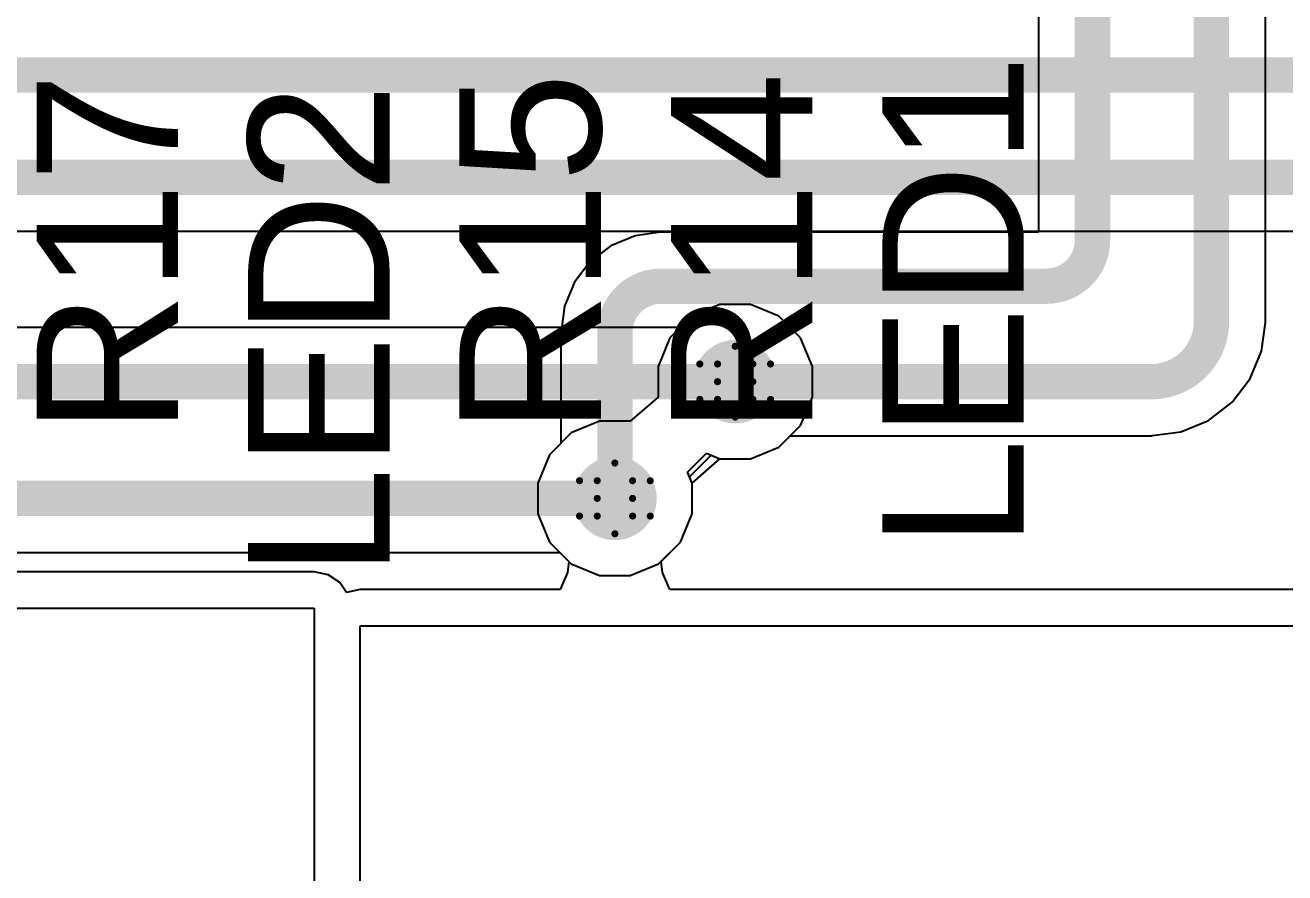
# Model space of a CAD drawing. Header units: inches. Extents: x 24 to 500, y 68 to 269.
# Drawn here: x 344.76 to 353.81, y 127.26 to 133.34 of the extents above; entities that cross this region are included whole.
import ezdxf

# ---------------------------------------------------------------- set-up
doc = ezdxf.new("R2010")
doc.units = ezdxf.units.IN
for name, color, linetype in [('Bottom Layer', 5, 'Continuous'), ('Drill Drawing', 1, 'Continuous'), ('Layer 1', 16, 'Continuous'), ('Layer 2', 76, 'Continuous'), ('Top Layer', 1, 'Continuous'), ('Top Overlay', 2, 'Continuous'), ('Via Holes', 16, 'Continuous')]:
    doc.layers.add(name, color=color, linetype=linetype)
doc.styles.add('Arial', font='', dxfattribs={"height": 0.2})
doc.styles.get('Arial').set_extended_font_data('Arial')

msp = doc.modelspace()

# ---------------------------------------------------------------- hatches: boundary and pattern name
at = {"layer": 'Bottom Layer'}
h = msp.add_hatch(color=5, dxfattribs=at)
edge = h.paths.add_edge_path()
edge.add_arc((349.8596, 130.7846), 0.3, 0, 360)
h = msp.add_hatch(color=5, dxfattribs=at)
edge = h.paths.add_edge_path()
edge.add_arc((348.996, 129.9464), 0.3, 0, 360)
at = {"layer": 'Layer 1'}
h = msp.add_hatch(color=16, dxfattribs=at)
edge = h.paths.add_edge_path()
edge.add_arc((349.8596, 130.7846), 0.3, 0, 360)
h = msp.add_hatch(color=16, dxfattribs=at)
edge = h.paths.add_edge_path()
edge.add_arc((348.996, 129.9464), 0.3, 0, 360)
at = {"layer": 'Layer 2'}
h = msp.add_hatch(color=76, dxfattribs=at)
edge = h.paths.add_edge_path()
edge.add_arc((349.8596, 130.7846), 0.3, 0, 360)
h = msp.add_hatch(color=76, dxfattribs=at)
edge = h.paths.add_edge_path()
edge.add_arc((348.996, 129.9464), 0.3, 0, 360)
at = {"layer": 'Top Layer'}
h = msp.add_hatch(color=1, dxfattribs=at)
edge = h.paths.add_edge_path()
edge.add_arc((349.8596, 130.7846), 0.3, 0, 360)
h = msp.add_hatch(color=1, dxfattribs=at)
edge = h.paths.add_edge_path()
edge.add_arc((348.996, 129.9464), 0.3, 0, 360)
at = {"layer": 'Via Holes'}
h = msp.add_hatch(color=7, dxfattribs=at)
edge = h.paths.add_edge_path()
edge.add_arc((349.8596, 130.7846), 0.15, 0, 360)
h = msp.add_hatch(color=7, dxfattribs=at)
edge = h.paths.add_edge_path()
edge.add_arc((348.996, 129.9464), 0.15, 0, 360)

# ---------------------------------------------------------------- linework, layer by layer
at = {"layer": 'Bottom Layer'}
for p, q in [((352.0365, 133.516), (352.0365, 131.8589)), ((353.6677, 131.2164), (353.6677, 133.5158)), ((349.1405, 131.8331), (348.9675, 131.7614)), ((349.3065, 131.8549), (349.1405, 131.8331)), ((349.3262, 131.8589), (349.3065, 131.8549)), ((352.0365, 131.8589), (349.3262, 131.8589)), ((348.9675, 131.7614), (348.819, 131.6474)), ((348.819, 131.6474), (348.705, 131.4989)), ((348.705, 131.4989), (348.6333, 131.3259)), ((348.6333, 131.3259), (348.6115, 131.1599)), ((348.6115, 131.1599), (348.6075, 131.1402)), ((353.6393, 131.0042), (353.6663, 131.2097)), ((353.6663, 131.2097), (353.6677, 131.2164)), ((348.6075, 131.1402), (348.6075, 130.3414)), ((353.5574, 130.8065), (353.6393, 131.0042)), ((353.4271, 130.6367), (353.5574, 130.8065)), ((353.2573, 130.5064), (353.4271, 130.6367)), ((352.8541, 130.3975), (353.0596, 130.4245)), ((353.0596, 130.4245), (353.2573, 130.5064)), ((348.6075, 130.3414), (348.5263, 130.2602)), ((350.1734, 130.3149), (350.2546, 130.3961)), ((350.2546, 130.3961), (352.8474, 130.3961)), ((352.8474, 130.3961), (352.8541, 130.3975)), ((348.5263, 130.2602), (348.442, 130.0566)), ((349.5316, 130.1011), (349.6869, 130.2565)), ((349.6869, 130.2565), (349.7494, 130.2306)), ((349.9698, 130.2306), (350.1734, 130.3149)), ((349.7494, 130.2306), (349.9698, 130.2306)), ((348.442, 130.0566), (348.442, 129.8362)), ((349.55, 130.0566), (349.5316, 130.1011)), ((349.55, 129.8362), (349.55, 130.0566)), ((348.442, 129.8362), (348.5263, 129.6326)), ((349.4657, 129.6326), (349.55, 129.8362)), ((348.5263, 129.6326), (348.665, 129.494)), ((349.327, 129.494), (349.4657, 129.6326)), ((348.665, 129.494), (348.6554, 129.414)), ((349.3366, 129.414), (349.327, 129.494)), ((346.837, 129.418), (342.2764, 129.418)), ((346.9361, 129.3983), (346.837, 129.418)), ((347.0201, 129.3421), (346.9361, 129.3983)), ((347.0677, 129.271), (347.0201, 129.3421)), ((348.6554, 129.414), (348.6027, 129.291)), ((349.3893, 129.291), (349.3366, 129.414)), ((347.0681, 129.2713), (347.0677, 129.271)), ((347.1672, 129.291), (347.0681, 129.2713)), ((348.6027, 129.291), (347.1672, 129.291)), ((355.0919, 129.291), (349.3893, 129.291)), ((342.2764, 129.159), (346.837, 129.159)), ((346.837, 129.159), (346.837, 117.094)), ((347.1672, 117.475), (347.1672, 129.032)), ((347.1672, 129.032), (355.1619, 129.032))]:
    msp.add_line(p, q, dxfattribs=at)
for points in [[(352.425, 131.8006, 0.254, 0.254, 0), (352.425, 133.9108, 0.254, 0.254, 0)], [(353.2792, 131.2164, 0.254, 0.254, 0), (353.2792, 133.9108, 0.254, 0.254, 0)], [(352.425, 131.8006, 0.254, 0.254, -0.414214), (352.0948, 131.4704, 0.254, 0.254, 0)], [(348.996, 131.1402, 0.254, 0.254, -0.414214), (349.3262, 131.4704, 0.254, 0.254, 0)], [(349.3262, 131.4704, 0.254, 0.254, 0), (352.0948, 131.4704, 0.254, 0.254, 0)], [(353.2792, 131.2164, 0.254, 0.254, -0.414214), (352.8474, 130.7846, 0.254, 0.254, 0)], [(348.996, 129.9464, 0.254, 0.254, 0), (348.996, 131.1402, 0.254, 0.254, 0)], [(349.8596, 130.7846, 0.254, 0.254, 0), (352.8474, 130.7846, 0.254, 0.254, 0)]]:
    msp.add_lwpolyline(points, format="xyseb", dxfattribs=at)
for points in [[(352.3615, 131.8006, 0.127, 0.127, 1), (352.4885, 131.8006, 0.127, 0.127, 1)], [(352.3615, 131.8006, 0.127, 0.127, 1), (352.4885, 131.8006, 0.127, 0.127, 1)], [(349.2627, 131.4704, 0.127, 0.127, 1), (349.3897, 131.4704, 0.127, 0.127, 1)], [(349.2627, 131.4704, 0.127, 0.127, 1), (349.3897, 131.4704, 0.127, 0.127, 1)], [(352.0313, 131.4704, 0.127, 0.127, 1), (352.1583, 131.4704, 0.127, 0.127, 1)], [(352.0313, 131.4704, 0.127, 0.127, 1), (352.1583, 131.4704, 0.127, 0.127, 1)], [(353.2157, 131.2164, 0.127, 0.127, 1), (353.3427, 131.2164, 0.127, 0.127, 1)], [(353.2157, 131.2164, 0.127, 0.127, 1), (353.3427, 131.2164, 0.127, 0.127, 1)], [(348.9325, 131.1402, 0.127, 0.127, 1), (349.0595, 131.1402, 0.127, 0.127, 1)], [(348.9325, 131.1402, 0.127, 0.127, 1), (349.0595, 131.1402, 0.127, 0.127, 1)], [(349.7961, 130.7846, 0.127, 0.127, 1), (349.9231, 130.7846, 0.127, 0.127, 1)], [(352.7839, 130.7846, 0.127, 0.127, 1), (352.9109, 130.7846, 0.127, 0.127, 1)], [(352.7839, 130.7846, 0.127, 0.127, 1), (352.9109, 130.7846, 0.127, 0.127, 1)], [(348.9325, 129.9464, 0.127, 0.127, 1), (349.0595, 129.9464, 0.127, 0.127, 1)]]:
    msp.add_lwpolyline(points, format="xyseb", close=True, dxfattribs=at)
at = {"layer": 'Drill Drawing'}
for points in [[(349.7326, 130.9116, 0.0508, 0.0508, 0), (349.8596, 131.0386, 0.0508, 0.0508, 0)], [(349.8596, 131.0386, 0.0508, 0.0508, 0), (349.9866, 130.9116, 0.0508, 0.0508, 0)], [(349.6056, 130.9116, 0.0508, 0.0508, 0), (349.7326, 130.7846, 0.0508, 0.0508, 0)], [(349.6056, 130.9116, 0.0508, 0.0508, 0), (349.7326, 130.9116, 0.0508, 0.0508, 0)], [(349.9866, 130.9116, 0.0508, 0.0508, 0), (350.1136, 130.9116, 0.0508, 0.0508, 0)], [(349.9866, 130.7846, 0.0508, 0.0508, 0), (350.1136, 130.9116, 0.0508, 0.0508, 0)], [(349.6056, 130.6576, 0.0508, 0.0508, 0), (349.7326, 130.7846, 0.0508, 0.0508, 0)], [(349.9866, 130.7846, 0.0508, 0.0508, 0), (350.1136, 130.6576, 0.0508, 0.0508, 0)], [(349.6056, 130.6576, 0.0508, 0.0508, 0), (349.7326, 130.6576, 0.0508, 0.0508, 0)], [(349.7326, 130.6576, 0.0508, 0.0508, 0), (349.8596, 130.5306, 0.0508, 0.0508, 0)], [(349.8596, 130.5306, 0.0508, 0.0508, 0), (349.9866, 130.6576, 0.0508, 0.0508, 0)], [(349.9866, 130.6576, 0.0508, 0.0508, 0), (350.1136, 130.6576, 0.0508, 0.0508, 0)], [(348.869, 130.0734, 0.0508, 0.0508, 0), (348.996, 130.2004, 0.0508, 0.0508, 0)], [(348.996, 130.2004, 0.0508, 0.0508, 0), (349.123, 130.0734, 0.0508, 0.0508, 0)], [(348.742, 130.0734, 0.0508, 0.0508, 0), (348.869, 129.9464, 0.0508, 0.0508, 0)], [(348.742, 130.0734, 0.0508, 0.0508, 0), (348.869, 130.0734, 0.0508, 0.0508, 0)], [(349.123, 130.0734, 0.0508, 0.0508, 0), (349.25, 130.0734, 0.0508, 0.0508, 0)], [(349.123, 129.9464, 0.0508, 0.0508, 0), (349.25, 130.0734, 0.0508, 0.0508, 0)], [(348.742, 129.8194, 0.0508, 0.0508, 0), (348.869, 129.9464, 0.0508, 0.0508, 0)], [(349.123, 129.9464, 0.0508, 0.0508, 0), (349.25, 129.8194, 0.0508, 0.0508, 0)], [(348.742, 129.8194, 0.0508, 0.0508, 0), (348.869, 129.8194, 0.0508, 0.0508, 0)], [(348.869, 129.8194, 0.0508, 0.0508, 0), (348.996, 129.6924, 0.0508, 0.0508, 0)], [(348.996, 129.6924, 0.0508, 0.0508, 0), (349.123, 129.8194, 0.0508, 0.0508, 0)], [(349.123, 129.8194, 0.0508, 0.0508, 0), (349.25, 129.8194, 0.0508, 0.0508, 0)]]:
    msp.add_lwpolyline(points, format="xyseb", dxfattribs=at)
for points in [[(349.8469, 131.0386, 0.0254, 0.0254, 1), (349.8723, 131.0386, 0.0254, 0.0254, 1)], [(349.8469, 131.0386, 0.0254, 0.0254, 1), (349.8723, 131.0386, 0.0254, 0.0254, 1)], [(349.5929, 130.9116, 0.0254, 0.0254, 1), (349.6183, 130.9116, 0.0254, 0.0254, 1)], [(349.5929, 130.9116, 0.0254, 0.0254, 1), (349.6183, 130.9116, 0.0254, 0.0254, 1)], [(349.7199, 130.9116, 0.0254, 0.0254, 1), (349.7453, 130.9116, 0.0254, 0.0254, 1)], [(349.7199, 130.9116, 0.0254, 0.0254, 1), (349.7453, 130.9116, 0.0254, 0.0254, 1)], [(349.9739, 130.9116, 0.0254, 0.0254, 1), (349.9993, 130.9116, 0.0254, 0.0254, 1)], [(349.9739, 130.9116, 0.0254, 0.0254, 1), (349.9993, 130.9116, 0.0254, 0.0254, 1)], [(350.1009, 130.9116, 0.0254, 0.0254, 1), (350.1263, 130.9116, 0.0254, 0.0254, 1)], [(350.1009, 130.9116, 0.0254, 0.0254, 1), (350.1263, 130.9116, 0.0254, 0.0254, 1)], [(349.7199, 130.7846, 0.0254, 0.0254, 1), (349.7453, 130.7846, 0.0254, 0.0254, 1)], [(349.7199, 130.7846, 0.0254, 0.0254, 1), (349.7453, 130.7846, 0.0254, 0.0254, 1)], [(349.9739, 130.7846, 0.0254, 0.0254, 1), (349.9993, 130.7846, 0.0254, 0.0254, 1)], [(349.9739, 130.7846, 0.0254, 0.0254, 1), (349.9993, 130.7846, 0.0254, 0.0254, 1)], [(349.5929, 130.6576, 0.0254, 0.0254, 1), (349.6183, 130.6576, 0.0254, 0.0254, 1)], [(349.5929, 130.6576, 0.0254, 0.0254, 1), (349.6183, 130.6576, 0.0254, 0.0254, 1)], [(349.7199, 130.6576, 0.0254, 0.0254, 1), (349.7453, 130.6576, 0.0254, 0.0254, 1)], [(349.7199, 130.6576, 0.0254, 0.0254, 1), (349.7453, 130.6576, 0.0254, 0.0254, 1)], [(349.9739, 130.6576, 0.0254, 0.0254, 1), (349.9993, 130.6576, 0.0254, 0.0254, 1)], [(349.9739, 130.6576, 0.0254, 0.0254, 1), (349.9993, 130.6576, 0.0254, 0.0254, 1)], [(350.1009, 130.6576, 0.0254, 0.0254, 1), (350.1263, 130.6576, 0.0254, 0.0254, 1)], [(350.1009, 130.6576, 0.0254, 0.0254, 1), (350.1263, 130.6576, 0.0254, 0.0254, 1)], [(349.8469, 130.5306, 0.0254, 0.0254, 1), (349.8723, 130.5306, 0.0254, 0.0254, 1)], [(349.8469, 130.5306, 0.0254, 0.0254, 1), (349.8723, 130.5306, 0.0254, 0.0254, 1)], [(348.9833, 130.2004, 0.0254, 0.0254, 1), (349.0087, 130.2004, 0.0254, 0.0254, 1)], [(348.9833, 130.2004, 0.0254, 0.0254, 1), (349.0087, 130.2004, 0.0254, 0.0254, 1)], [(348.7293, 130.0734, 0.0254, 0.0254, 1), (348.7547, 130.0734, 0.0254, 0.0254, 1)], [(348.7293, 130.0734, 0.0254, 0.0254, 1), (348.7547, 130.0734, 0.0254, 0.0254, 1)], [(348.8563, 130.0734, 0.0254, 0.0254, 1), (348.8817, 130.0734, 0.0254, 0.0254, 1)], [(348.8563, 130.0734, 0.0254, 0.0254, 1), (348.8817, 130.0734, 0.0254, 0.0254, 1)], [(349.1103, 130.0734, 0.0254, 0.0254, 1), (349.1357, 130.0734, 0.0254, 0.0254, 1)], [(349.1103, 130.0734, 0.0254, 0.0254, 1), (349.1357, 130.0734, 0.0254, 0.0254, 1)], [(349.2373, 130.0734, 0.0254, 0.0254, 1), (349.2627, 130.0734, 0.0254, 0.0254, 1)], [(349.2373, 130.0734, 0.0254, 0.0254, 1), (349.2627, 130.0734, 0.0254, 0.0254, 1)], [(348.8563, 129.9464, 0.0254, 0.0254, 1), (348.8817, 129.9464, 0.0254, 0.0254, 1)], [(348.8563, 129.9464, 0.0254, 0.0254, 1), (348.8817, 129.9464, 0.0254, 0.0254, 1)], [(349.1103, 129.9464, 0.0254, 0.0254, 1), (349.1357, 129.9464, 0.0254, 0.0254, 1)], [(349.1103, 129.9464, 0.0254, 0.0254, 1), (349.1357, 129.9464, 0.0254, 0.0254, 1)], [(348.7293, 129.8194, 0.0254, 0.0254, 1), (348.7547, 129.8194, 0.0254, 0.0254, 1)], [(348.7293, 129.8194, 0.0254, 0.0254, 1), (348.7547, 129.8194, 0.0254, 0.0254, 1)], [(348.8563, 129.8194, 0.0254, 0.0254, 1), (348.8817, 129.8194, 0.0254, 0.0254, 1)], [(348.8563, 129.8194, 0.0254, 0.0254, 1), (348.8817, 129.8194, 0.0254, 0.0254, 1)], [(349.1103, 129.8194, 0.0254, 0.0254, 1), (349.1357, 129.8194, 0.0254, 0.0254, 1)], [(349.1103, 129.8194, 0.0254, 0.0254, 1), (349.1357, 129.8194, 0.0254, 0.0254, 1)], [(349.2373, 129.8194, 0.0254, 0.0254, 1), (349.2627, 129.8194, 0.0254, 0.0254, 1)], [(349.2373, 129.8194, 0.0254, 0.0254, 1), (349.2627, 129.8194, 0.0254, 0.0254, 1)], [(348.9833, 129.6924, 0.0254, 0.0254, 1), (349.0087, 129.6924, 0.0254, 0.0254, 1)], [(348.9833, 129.6924, 0.0254, 0.0254, 1), (349.0087, 129.6924, 0.0254, 0.0254, 1)]]:
    msp.add_lwpolyline(points, format="xyseb", close=True, dxfattribs=at)
at = {"layer": 'Layer 1'}
for p, q in [((349.7494, 131.3386), (349.5458, 131.2543)), ((349.9698, 131.3386), (349.7494, 131.3386)), ((350.1734, 131.2543), (349.9698, 131.3386)), ((349.5458, 131.2543), (349.3899, 131.0984)), ((350.3293, 131.0984), (350.1734, 131.2543)), ((349.3899, 131.0984), (349.3056, 130.8948)), ((350.4136, 130.8948), (350.3293, 131.0984)), ((349.3056, 130.8948), (349.3056, 130.6744)), ((350.4136, 130.6744), (350.4136, 130.8948)), ((349.3056, 130.6744), (349.1062, 130.5004)), ((350.3293, 130.4708), (350.4136, 130.6744)), ((348.8858, 130.5004), (348.6822, 130.4161)), ((349.1062, 130.5004), (348.8858, 130.5004)), ((350.1734, 130.3149), (350.3293, 130.4708)), ((348.6822, 130.4161), (348.5263, 130.2602)), ((348.5263, 130.2602), (348.442, 130.0566)), ((349.9698, 130.2306), (350.1734, 130.3149)), ((349.55, 130.0566), (349.7494, 130.2306)), ((349.7494, 130.2306), (349.9698, 130.2306)), ((348.442, 130.0566), (348.442, 129.8362)), ((349.55, 129.8362), (349.55, 130.0566)), ((348.442, 129.8362), (348.5263, 129.6326)), ((349.4657, 129.6326), (349.55, 129.8362)), ((348.5263, 129.6326), (348.6822, 129.4767)), ((349.3098, 129.4767), (349.4657, 129.6326)), ((348.6822, 129.4767), (348.8858, 129.3924)), ((349.1062, 129.3924), (349.3098, 129.4767)), ((348.8858, 129.3924), (349.1062, 129.3924))]:
    msp.add_line(p, q, dxfattribs=at)
at = {"layer": 'Layer 2'}
for p, q in [((349.7494, 131.3386), (349.5458, 131.2543)), ((349.9698, 131.3386), (349.7494, 131.3386)), ((350.1734, 131.2543), (349.9698, 131.3386)), ((349.5458, 131.2543), (349.3899, 131.0984)), ((350.3293, 131.0984), (350.1734, 131.2543)), ((349.3899, 131.0984), (349.3056, 130.8948)), ((350.4136, 130.8948), (350.3293, 131.0984)), ((349.3056, 130.8948), (349.3056, 130.6744)), ((350.4136, 130.6744), (350.4136, 130.8948)), ((349.3056, 130.6744), (349.1062, 130.5004)), ((350.3293, 130.4708), (350.4136, 130.6744)), ((348.8858, 130.5004), (348.6822, 130.4161)), ((349.1062, 130.5004), (348.8858, 130.5004)), ((350.1734, 130.3149), (350.3293, 130.4708)), ((348.6822, 130.4161), (348.5263, 130.2602)), ((348.5263, 130.2602), (348.442, 130.0566)), ((349.9698, 130.2306), (350.1734, 130.3149)), ((349.55, 130.0566), (349.7494, 130.2306)), ((349.7494, 130.2306), (349.9698, 130.2306)), ((348.442, 130.0566), (348.442, 129.8362)), ((349.55, 129.8362), (349.55, 130.0566)), ((348.442, 129.8362), (348.5263, 129.6326)), ((349.4657, 129.6326), (349.55, 129.8362)), ((348.5263, 129.6326), (348.6822, 129.4767)), ((349.3098, 129.4767), (349.4657, 129.6326)), ((348.6822, 129.4767), (348.8858, 129.3924)), ((349.1062, 129.3924), (349.3098, 129.4767)), ((348.8858, 129.3924), (349.1062, 129.3924))]:
    msp.add_line(p, q, dxfattribs=at)
at = {"layer": 'Top Layer'}
for p, q in [((341.6195, 131.8644), (359.1003, 131.8644)), ((349.7494, 131.3386), (349.5458, 131.2543)), ((349.9698, 131.3386), (349.7494, 131.3386)), ((350.1734, 131.2543), (349.9698, 131.3386)), ((349.5458, 131.2543), (349.4646, 131.1731)), ((350.3293, 131.0984), (350.1734, 131.2543)), ((349.4646, 131.1731), (341.6175, 131.1731)), ((350.4136, 130.8948), (350.3293, 131.0984)), ((350.4136, 130.6744), (350.4136, 130.8948)), ((350.3293, 130.4708), (350.4136, 130.6744)), ((350.1734, 130.3149), (350.3293, 130.4708)), ((349.5179, 130.134), (349.654, 130.2701)), ((349.654, 130.2701), (349.7494, 130.2306)), ((349.9698, 130.2306), (350.1734, 130.3149)), ((349.7494, 130.2306), (349.9698, 130.2306)), ((349.55, 130.0566), (349.5179, 130.134)), ((349.55, 129.8362), (349.55, 130.0566)), ((349.4657, 129.6326), (349.55, 129.8362)), ((349.3098, 129.4767), (349.4657, 129.6326)), ((328.8553, 129.5579), (348.601, 129.5579)), ((348.601, 129.5579), (348.6822, 129.4767)), ((348.6822, 129.4767), (348.8858, 129.3924)), ((349.1062, 129.3924), (349.3098, 129.4767)), ((348.8858, 129.3924), (349.1062, 129.3924))]:
    msp.add_line(p, q, dxfattribs=at)
for points in [[(286.0687, 132.9871, 0.254, 0.254, 0), (358.5081, 132.9871, 0.254, 0.254, 0)], [(277.0095, 132.2529, 0.254, 0.254, 0), (359.1003, 132.2529, 0.254, 0.254, 0)], [(277.6975, 130.7846, 0.254, 0.254, 0), (349.8596, 130.7846, 0.254, 0.254, 0)], [(281.129, 129.9464, 0.254, 0.254, 0), (348.996, 129.9464, 0.254, 0.254, 0)]]:
    msp.add_lwpolyline(points, format="xyseb", dxfattribs=at)
for points in [[(349.7961, 130.7846, 0.127, 0.127, 1), (349.9231, 130.7846, 0.127, 0.127, 1)], [(348.9325, 129.9464, 0.127, 0.127, 1), (349.0595, 129.9464, 0.127, 0.127, 1)]]:
    msp.add_lwpolyline(points, format="xyseb", close=True, dxfattribs=at)

# ---------------------------------------------------------------- texts
at = {"layer": 'Top Overlay', "style": 'Arial'}
for s, p in [('LED1', (351.9319, 129.5858)), ('R14', (350.4138, 130.4024)), ('R17', (345.8594, 130.4024)), ('R15', (348.8957, 130.4024)), ('LED2', (347.3776, 129.3782))]:
    msp.add_text(s, height=1.016, rotation=90, dxfattribs=at).set_placement(p)

doc.saveas('drawing.dxf')
